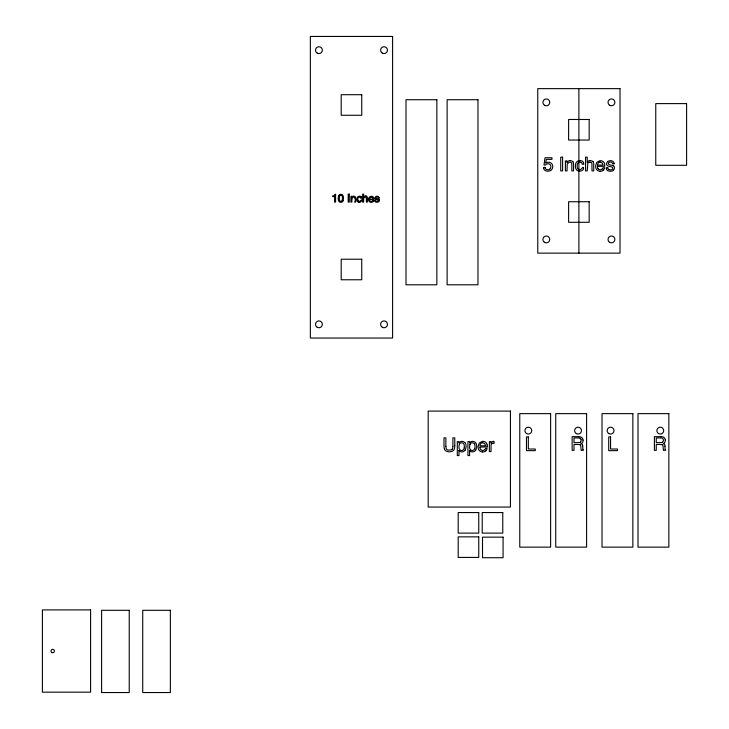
<?xml version="1.0" encoding="UTF-8"?>
<svg xmlns="http://www.w3.org/2000/svg" width="729" height="729" viewBox="0 0 729 729"><rect width="100%" height="100%" fill="white"/><g stroke="black" fill="none" stroke-linecap="round" stroke-linejoin="round"><path stroke-width="1.09" d="M342.42 199.454L342.147 200.557M464.273 447.852L464.081 448.581A2.67 2.67 0 0 1 461.657 450.531A3.372 3.372 0 0 1 461.229 450.422L460.673 450.294A2.214 2.214 0 0 1 459.653 449.574L459.343 449.082A6.16 6.16 0 0 1 459.452 444.389M474.707 448.581L474.907 447.852A6.151 6.151 0 0 0 474.625 444.243M338.52 196.092L339.149 195.017A2.114 2.114 0 0 1 340.243 194.388L340.634 194.333A3.29 3.29 0 0 1 341.199 194.342L341.536 194.397A2.251 2.251 0 0 1 342.84 195.272A6.187 6.187 0 0 1 342.958 200.612M459.343 444.344L459.899 443.496A2.169 2.169 0 0 1 460.846 442.922L461.439 442.822A3.344 3.344 0 0 1 462.068 442.84L462.45 442.913A2.205 2.205 0 0 1 463.526 443.587L463.954 444.262A6.151 6.151 0 0 1 464.191 447.825M469.977 444.344L470.524 443.496A2.169 2.169 0 0 1 471.472 442.922L472.064 442.822A3.344 3.344 0 0 1 472.693 442.84L473.075 442.913A2.205 2.205 0 0 1 474.151 443.587L474.579 444.262M465.138 450.203L466.077 447.141A11.035 11.035 0 0 0 466.095 446.057L465.877 444.453A4.365 4.365 0 0 0 464.929 442.631M475.773 450.203L476.702 447.141A11.035 11.035 0 0 0 476.72 446.057L476.502 444.453A4.365 4.365 0 0 0 475.554 442.631M378.078 201.259L378.196 199.983A4.192 4.192 0 0 0 377.394 199.719L376.547 199.482A4.073 4.073 0 0 1 375.435 199.09A1.303 1.303 0 0 1 374.797 198.069M579.865 162.102L579.3 162.157A2.205 2.205 0 0 0 578.088 162.84L577.66 163.487A6.397 6.397 0 0 0 577.158 166.185A4.866 4.866 0 0 0 577.723 168.736A2.251 2.251 0 0 0 579.427 169.72C581.733 170.395 583.437 164.718 583.564 168.691A3.681 3.681 0 0 1 582.498 170.276A4.602 4.602 0 0 1 579.391 171.124M371.107 197.003C373.613 197.103 373.394 200.849 369.585 198.725A1.722 1.722 0 0 1 371.097 196.93M614.128 163.77L612.533 163.77A1.977 1.977 0 0 0 612.132 162.731C610.938 161.054 606.646 162.549 608.843 164.435A4.192 4.192 0 0 0 609.945 164.827L611.057 165.118A14.079 14.079 0 0 1 612.989 165.693L613.308 165.866M597.488 165.091L603.038 165.091L602.373 163.059L600.65 162.157A3.763 3.763 0 0 0 600.113 162.139M607.822 167.752L606.209 167.752A3.937 3.937 0 0 0 607.184 170.276A2.479 2.479 0 0 0 607.749 170.695L609.827 171.251A8.903 8.903 0 0 0 610.62 171.269A7.664 7.664 0 0 0 611.102 171.233L612.169 171.023A3.244 3.244 0 0 0 613.454 170.304M379.262 197.951L378.333 197.951A1.148 1.148 0 0 0 378.105 197.349C376.055 195.8 374.742 198.671 377.476 198.744A6.506 6.506 0 0 1 378.798 199.154M369.557 199.5L373.813 199.5A7.172 7.172 0 0 0 373.74 198.215C372.473 193.458 365.922 198.215 369.257 201.514A2.542 2.542 0 0 0 371.097 202.316A3.399 3.399 0 0 0 371.899 202.225A2.57 2.57 0 0 0 373.02 201.66M361.675 200.038C360.563 199.874 359.47 202.68 358.103 200.83M372.774 200.275L373.731 200.275A2.488 2.488 0 0 1 372.984 201.605M375.599 200.275L374.66 200.275A2.287 2.287 0 0 0 375.225 201.742M578.489 436.653L572.147 436.653L572.147 450.358L574.005 450.358L574.005 444.48L578.234 444.48M660.747 436.653L654.396 436.653L654.396 450.358L656.255 450.358L656.255 444.48L660.483 444.48M479.928 447.114L487.254 446.932M579.382 171.169L579.145 171.151A3.873 3.873 0 0 1 576.63 169.93A5.595 5.595 0 0 1 575.372 166.166L575.655 163.825A4.483 4.483 0 0 1 579.865 160.508M493.888 441.373L494.171 443.168M365.73 196.156L366.259 196.265M609.116 169.647L609.891 169.821A5.121 5.121 0 0 0 610.446 169.848A3.308 3.308 0 0 0 612.096 169.456A1.449 1.449 0 0 0 612.807 168.189A1.139 1.139 0 0 0 612.232 167.205A7.655 7.655 0 0 0 610.92 166.795L609.462 166.394A7.199 7.199 0 0 1 607.558 165.729L607.439 165.601A2.196 2.196 0 0 1 606.464 163.806L607.512 161.51L610.045 160.635A6.998 6.998 0 0 1 610.802 160.653L612.406 161.054A3.007 3.007 0 0 1 613.517 161.956A2.943 2.943 0 0 1 614.146 163.77M339.596 200.575L339.86 200.985A1.23 1.23 0 0 0 340.598 201.404A1.476 1.476 0 0 0 342.047 200.748M444.435 448.9L444.508 449.1A4.565 4.565 0 0 0 445.009 450.039A4.055 4.055 0 0 0 446.175 451.151L448.955 451.925L452.29 451.315A4.101 4.101 0 0 0 453.757 450.039L453.939 449.757A4.447 4.447 0 0 0 454.258 449.1L454.568 448.043A12.758 12.758 0 0 0 454.768 445.565M580.977 439.268L581.122 440.052A4.292 4.292 0 0 1 581.113 440.562L580.931 441.382A1.604 1.604 0 0 1 580.366 442.12M545.365 167.989C545.474 166.996 542.968 167.078 543.615 168.162M665.249 440.061L664.985 438.785A2.971 2.971 0 0 0 663.982 437.491L663.782 437.354A3.763 3.763 0 0 0 663.199 437.054A6.597 6.597 0 0 0 660.747 436.689M583 440.061L582.735 438.785A2.971 2.971 0 0 0 581.733 437.491L581.532 437.354A3.763 3.763 0 0 0 580.949 437.054A6.597 6.597 0 0 0 578.498 436.689M664.985 446.212L665.058 448.043A6.187 6.187 0 0 0 665.167 449.219A1.258 1.258 0 0 0 665.75 450.094L663.508 450.358A2.87 2.87 0 0 1 663.326 449.419L662.98 445.656A1.677 1.677 0 0 0 662.269 444.79M582.735 446.212L582.808 448.043A6.187 6.187 0 0 0 582.918 449.219A1.258 1.258 0 0 0 583.501 450.094L581.259 450.358A2.87 2.87 0 0 1 581.077 449.419L580.731 445.656A1.677 1.677 0 0 0 580.02 444.79M356.7 199.509L357.347 197.076L359.333 196.119A2.679 2.679 0 0 1 360.955 196.557M587.246 162.248L587.246 157.136L585.569 157.136L585.569 170.887L587.246 170.887L587.811 163.187A1.75 1.75 0 0 1 588.093 162.868A2.934 2.934 0 0 1 589.989 162.13M578.89 88.637L578.89 253.136M573.532 164.481L573.532 170.887L571.828 170.887L571.828 164.59A3.499 3.499 0 0 0 571.582 163.105A1.622 1.622 0 0 0 570.342 162.203L570.069 162.184A3.536 3.536 0 0 0 568.948 162.294L567.171 164.216L567.062 170.887L565.385 170.887L565.385 160.89L566.98 160.89L566.98 162.312M469.613 450.458L469.613 455.561L467.927 455.561L467.927 441.628L469.567 441.628L469.567 442.95A4.146 4.146 0 0 1 470.661 441.883A3.782 3.782 0 0 1 475.481 442.685M458.978 450.458L458.978 455.561L457.302 455.561L457.302 441.628L458.933 441.628L458.933 442.95A4.146 4.146 0 0 1 460.026 441.883A3.782 3.782 0 0 1 464.856 442.685M454.778 445.565L454.778 437.865L452.9 437.865L452.9 446.339M445.866 446.339L445.866 437.865L443.988 437.865L443.988 445.565A10.844 10.844 0 0 0 444.38 448.918M366.386 198.434L366.386 202.097L367.389 202.097L367.389 198.37A2.561 2.561 0 0 0 366.468 196.028M363.625 199.017L363.625 202.097L362.65 202.097L362.65 194.096L363.625 194.096L363.625 197.067A2.634 2.634 0 0 1 365.73 195.983M543.634 168.153A3.499 3.499 0 0 0 544.9 170.331A4.866 4.866 0 0 0 547.816 171.215L550.258 170.768A3.536 3.536 0 0 0 551.552 169.784A5.294 5.294 0 0 0 552.719 166.212A4.064 4.064 0 0 0 551.47 163.405A4.611 4.611 0 0 0 546.604 162.576A4.146 4.146 0 0 0 545.72 163.096L546.285 159.369L551.962 159.369L551.962 157.746L545.019 157.746L544.007 164.945L545.465 165.027A3.144 3.144 0 0 1 550.176 164.608A3.226 3.226 0 0 1 550.085 168.7M550.213 168.809A2.415 2.415 0 0 1 548.673 169.675L548.345 169.729A2.934 2.934 0 0 1 545.128 168.107M566.971 162.303A4.301 4.301 0 0 1 570.114 160.58M573.021 161.756A5.376 5.376 0 0 1 573.459 164.472M572.912 161.802A2.469 2.469 0 0 0 572.028 161.036L570.752 160.69A5.458 5.458 0 0 0 570.124 160.672M579.874 160.653A4.529 4.529 0 0 1 582.653 161.373A2.816 2.816 0 0 1 583.373 162.376L583.893 164.253L582.252 164.253A3.08 3.08 0 0 0 581.587 162.704A2.342 2.342 0 0 0 579.874 162.166M587.209 162.221A4.447 4.447 0 0 1 590.162 160.407M589.989 162.157A3.39 3.39 0 0 1 590.299 162.166L590.7 162.23A1.576 1.576 0 0 1 591.729 162.968A3.982 3.982 0 0 1 591.939 164.581L591.994 170.887L593.716 170.887L593.716 164.481A5.24 5.24 0 0 0 593.187 161.765M593.078 161.811A2.551 2.551 0 0 0 592.176 161.027L590.873 160.672A5.641 5.641 0 0 0 590.198 160.653M600.095 171.26A4.356 4.356 0 0 1 596.923 169.893A4.593 4.593 0 0 1 595.83 167.761L595.657 166.677A8.529 8.529 0 0 1 595.639 165.784L596.787 162.367L599.849 160.69A5.404 5.404 0 0 1 600.496 160.672A4.274 4.274 0 0 1 603.885 162.348A4.502 4.502 0 0 1 604.605 164.225A12.338 12.338 0 0 1 604.733 166.239L597.443 166.431A4.465 4.465 0 0 0 598.108 168.9M600.095 171.233A5.841 5.841 0 0 0 601.471 171.096A4.41 4.41 0 0 0 603.402 170.13M603.33 170.039A4.082 4.082 0 0 0 604.623 167.752L602.974 167.752A2.916 2.916 0 0 1 602.245 169.028M602.145 168.937A2.734 2.734 0 0 1 598.163 168.864M597.543 165.091A2.952 2.952 0 0 1 600.095 162.002M607.868 167.752A2.533 2.533 0 0 0 608.214 169.055A1.941 1.941 0 0 0 609.116 169.638M613.435 165.702A2.788 2.788 0 0 1 613.317 170.13M375.617 200.275A1.467 1.467 0 0 0 375.818 201.031A1.85 1.85 0 0 0 378.023 201.177M375.289 201.66A2.779 2.779 0 0 0 378.788 201.66A1.622 1.622 0 0 0 378.861 199.081M374.961 198.078A2.105 2.105 0 0 1 379.135 197.978M372.719 200.256A1.622 1.622 0 0 1 369.949 200.949A2.597 2.597 0 0 1 369.585 199.5M363.707 198.999A2.333 2.333 0 0 1 364.035 197.377M364.227 197.523A1.449 1.449 0 0 1 366.304 197.404M366.25 197.486A2.214 2.214 0 0 1 366.35 198.425M359.16 202.507A2.807 2.807 0 0 1 356.763 199.509M361.803 200.056A2.67 2.67 0 0 1 359.197 202.434M358.331 200.666A2.743 2.743 0 0 1 359.051 196.739M359.224 197.04A1.412 1.412 0 0 1 360.354 197.304M360.336 197.34A1.795 1.795 0 0 1 360.718 198.242L361.675 198.233A2.497 2.497 0 0 0 360.992 196.538M342.338 199.436A7.7 7.7 0 0 0 342.211 196.046L342.12 195.955A1.239 1.239 0 0 0 341.236 195.217L341.126 195.217A1.85 1.85 0 0 0 340.789 195.208M339.623 196.01A1.422 1.422 0 0 1 340.789 195.172M339.668 200.548A6.151 6.151 0 0 1 339.732 196.055M338.675 196.156A6.306 6.306 0 0 0 338.903 201.386A2.233 2.233 0 0 0 340.489 202.298A2.998 2.998 0 0 0 341.208 202.288L341.382 202.252A2.178 2.178 0 0 0 342.557 201.605L342.885 201.168A3.463 3.463 0 0 0 343.122 200.694M580.393 442.166A3.8 3.8 0 0 1 578.297 442.594L574.005 442.64L574.005 437.956L578.544 437.956A3.681 3.681 0 0 1 580.074 438.202M580.065 438.229A1.832 1.832 0 0 1 580.977 439.259M578.234 444.535A4.474 4.474 0 0 1 580.038 444.726M582.671 446.203A3.344 3.344 0 0 0 582.307 444.38A2.898 2.898 0 0 0 581.068 443.642M583.054 440.052A3.8 3.8 0 0 1 581.15 443.742M662.643 442.166A3.8 3.8 0 0 1 660.547 442.594L656.255 442.64L656.255 437.956L660.793 437.956A3.681 3.681 0 0 1 662.324 438.202A1.832 1.832 0 0 1 663.235 439.259L663.372 440.052A4.292 4.292 0 0 1 663.363 440.562L663.18 441.382A1.604 1.604 0 0 1 662.615 442.12M660.483 444.535A4.474 4.474 0 0 1 662.287 444.726M664.921 446.203A3.344 3.344 0 0 0 664.556 444.38A2.898 2.898 0 0 0 663.317 443.642M665.304 440.052A3.8 3.8 0 0 1 663.399 443.742M445.911 446.339A5.085 5.085 0 0 0 446.485 449.028L446.658 449.173A2.706 2.706 0 0 0 447.916 450.103L451.215 449.911A2.77 2.77 0 0 0 452.208 449.082M452.827 446.348A5.149 5.149 0 0 1 452.299 449.128M458.997 450.44A4.702 4.702 0 0 0 459.963 451.433A3.8 3.8 0 0 0 465.029 450.139M469.631 450.44A4.702 4.702 0 0 0 470.597 451.433A3.8 3.8 0 0 0 475.663 450.139M474.67 448.572A2.67 2.67 0 0 1 472.283 450.531A3.372 3.372 0 0 1 471.863 450.422L471.299 450.294A2.214 2.214 0 0 1 470.287 449.574L469.977 449.082A6.16 6.16 0 0 1 470.077 444.389M482.589 451.953A4.356 4.356 0 0 1 479.418 450.586A4.593 4.593 0 0 1 478.324 448.444L478.151 447.36A8.529 8.529 0 0 1 478.133 446.467L479.281 443.05L482.334 441.382A5.404 5.404 0 0 1 482.981 441.355A4.274 4.274 0 0 1 486.38 443.041A4.502 4.502 0 0 1 487.1 444.909M482.589 451.925A5.841 5.841 0 0 0 483.965 451.789A4.41 4.41 0 0 0 485.897 450.823M485.815 450.732A4.082 4.082 0 0 0 487.109 448.435L485.468 448.435A2.916 2.916 0 0 1 484.73 449.711M484.639 449.62A2.734 2.734 0 0 1 480.648 449.547M480.602 449.583A4.465 4.465 0 0 1 479.974 447.114M487.136 444.909A12.338 12.338 0 0 1 487.227 446.923M482.607 442.822A3.763 3.763 0 0 1 483.136 442.84L484.867 443.751L485.532 445.784L479.974 445.784A2.952 2.952 0 0 1 482.589 442.685M493.67 443.159A2.524 2.524 0 0 0 491.683 443.906A2.925 2.925 0 0 0 491.036 445.829L491.045 451.57L489.369 451.57L489.369 441.583L490.963 441.583L490.963 443.305A4.338 4.338 0 0 1 491.947 442.111A2.57 2.57 0 0 1 493.688 441.337M351.888 198.981L351.888 202.097L350.904 202.097L350.904 196.283L351.834 196.283L351.834 197.112A2.542 2.542 0 0 1 354.039 196.101L355.141 196.639L355.624 197.86L355.643 202.097L354.649 202.097C357.183 198.051 351.998 194.898 351.888 198.981M392.603 36.45L310.354 36.45L310.354 338.037L392.603 338.037L392.603 36.45M620.014 88.637L537.765 88.637L537.765 253.136L620.014 253.136L620.014 88.637M361.757 94.706L341.199 94.706L341.199 115.273L361.757 115.273L361.757 94.706M436.844 99.727L405.998 99.727L405.998 284.793L436.844 284.793L436.844 99.727M477.969 99.727L447.123 99.727L447.123 284.793L477.969 284.793L477.969 99.727M686.6 103.609L655.754 103.609L655.754 165.292L686.6 165.292L686.6 103.609M589.169 119.483L568.611 119.483L568.611 140.041L589.169 140.041L589.169 119.483M562.597 157.182L560.719 157.182L560.719 170.887L562.597 170.887L562.597 157.182M349.282 194.124L348.198 194.124L348.198 202.097L349.282 202.097L349.282 194.124M335.586 194.361L334.811 194.361A1.996 1.996 0 0 1 334.247 195.554A4.702 4.702 0 0 1 332.716 195.8L332.716 196.593L334.538 196.593L334.538 202.097L335.586 202.097L335.586 194.361M589.169 201.733L568.611 201.733L568.611 222.29L589.169 222.29L589.169 201.733M361.757 259.214L341.199 259.214L341.199 279.772L361.757 279.772L361.757 259.214M510.437 411.092L428.187 411.092L428.187 507.056L510.437 507.056L510.437 411.092M550.614 413.635L519.768 413.635L519.768 547.142L550.614 547.142L550.614 413.635M586.599 413.635L555.753 413.635L555.753 547.142L586.599 547.142L586.599 413.635M632.863 413.635L602.017 413.635L602.017 547.142L632.863 547.142L632.863 413.635M668.848 413.635L638.003 413.635L638.003 547.142L668.848 547.142L668.848 413.635M528.325 436.944L526.466 436.944L526.466 450.65L535.268 450.65L535.268 449.018L528.325 449.018L528.325 436.944M610.574 436.944L608.715 436.944L608.715 450.65L617.518 450.65L617.518 449.018L610.574 449.018L610.574 436.944M478.753 512.551L458.195 512.551L458.195 533.109L478.753 533.109L478.753 512.551M502.773 512.551L482.215 512.551L482.215 533.109L502.773 533.109L502.773 512.551M478.753 536.863L458.195 536.863L458.195 557.421L478.753 557.421L478.753 536.863M503.074 537.155L482.507 537.155L482.507 557.721L503.074 557.721L503.074 537.155M90.596 609.909L42.4 609.909L42.4 692.167L90.596 692.167L90.596 609.909M129.233 610.301L101.604 610.301L101.604 692.55L129.233 692.55L129.233 610.301M170.367 610.301L142.729 610.301L142.729 692.55L170.367 692.55L170.367 610.301M382.324 327.294A3.426 3.426 0 0 0 387.464 324.323A3.426 3.426 0 0 0 382.324 321.361A3.426 3.426 0 0 0 382.324 327.294M317.206 327.294A3.426 3.426 0 0 0 322.346 324.323A3.426 3.426 0 0 0 317.206 321.361A3.426 3.426 0 0 0 317.206 327.294M382.324 53.126A3.426 3.426 0 0 0 387.464 50.155A3.426 3.426 0 0 0 382.324 47.194A3.426 3.426 0 0 0 382.324 53.126M317.206 53.126A3.426 3.426 0 0 0 322.346 50.155A3.426 3.426 0 0 0 317.206 47.194A3.426 3.426 0 0 0 317.206 53.126M609.526 242.265A3.426 3.426 0 0 0 614.866 239.677A3.426 3.426 0 0 0 609.945 236.351A3.426 3.426 0 0 0 609.526 242.265M544.408 242.265A3.426 3.426 0 0 0 549.748 239.677A3.426 3.426 0 0 0 544.836 236.351A3.426 3.426 0 0 0 544.408 242.265M609.736 105.313A3.426 3.426 0 0 0 614.875 102.342A3.426 3.426 0 0 0 609.736 99.381A3.426 3.426 0 0 0 609.736 105.313M544.618 105.313A3.426 3.426 0 0 0 549.757 102.342A3.426 3.426 0 0 0 544.618 99.381A3.426 3.426 0 0 0 544.618 105.313M526.62 433.582A3.426 3.426 0 0 0 531.76 430.62A3.426 3.426 0 0 0 526.62 427.65A3.426 3.426 0 0 0 526.62 433.582M576.311 433.582A3.426 3.426 0 0 0 581.46 430.62A3.426 3.426 0 0 0 576.311 427.65A3.426 3.426 0 0 0 576.311 433.582M608.87 433.582A3.426 3.426 0 0 0 614.009 430.62A3.426 3.426 0 0 0 608.87 427.65A3.426 3.426 0 0 0 608.87 433.582M658.569 433.582A3.426 3.426 0 0 0 663.709 430.62A3.426 3.426 0 0 0 658.569 427.65A3.426 3.426 0 0 0 658.569 433.582M51.823 652.519A1.713 1.713 0 0 0 54.393 651.033A1.713 1.713 0 0 0 51.823 649.557A1.713 1.713 0 0 0 51.823 652.519"/></g></svg>
